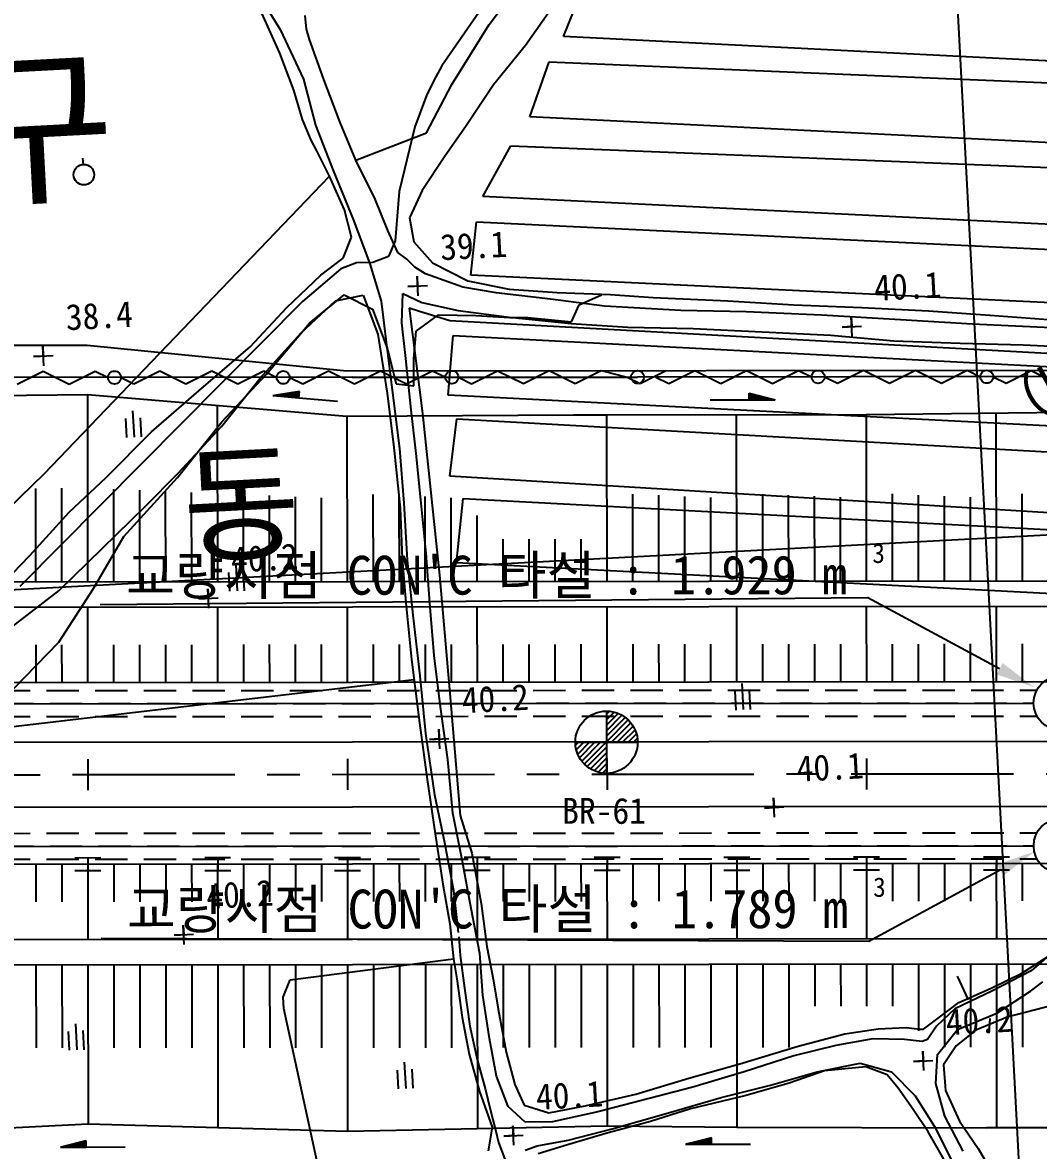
# Model space of a CAD drawing. Header units: millimetres. Extents: x 16742 to 17538, y 1103 to 1809.
# Drawn here: x 16978 to 17056.3, y 1444.6 to 1531.5 of the extents above; entities that cross this region are included whole.
import ezdxf
from ezdxf.enums import TextEntityAlignment as Align
from ezdxf.xclip import XClip

# ---------------------------------------------------------------- set-up
doc = ezdxf.new("R2010")
doc.units = ezdxf.units.MM
doc.header["$LTSCALE"] = 10
doc.header["$MEASUREMENT"] = 0
doc.header["$XCLIPFRAME"] = 2
doc.linetypes.add('CENTER', pattern=[2, 1.25, -0.25, 0.25, -0.25])
doc.linetypes.add('HIDDEN', pattern=[0.375, 0.25, -0.125])
for name, color, linetype in [('TN-MANH', 4, 'Continuous'), ('TZ-BASE', 253, 'Continuous'), ('TZ-CABL', 4, 'Continuous')]:
    doc.layers.add(name, color=color, linetype=linetype)
doc.styles.add('GR', font='GulimChe.ttf')
doc.styles.get("Standard").update_dxf_attribs({"font": 'GulimChe.ttf'})
doc.linetypes.add('ZIGZAG', pattern='A,0.0001,-0.2,[131,ltypeshp.shx,S=0.2,R=0,X=-0.2,Y=0],-0.4,[131,ltypeshp.shx,S=0.2,R=180,X=0.2,Y=0],-0.2', length=0.8001)

# ---------------------------------------------------------------- blocks, each defined once
blk = doc.blocks.new('JD-DGH6SF4')
at = {"layer": 'TZ-BASE'}
for points in [[(230.154, 83.318), (220.003, 88.77), (160.858, 88.245)], [(230.192, 67.789), (220.069, 62.288), (160.922, 62.519)]]:
    blk.add_lwpolyline(points, dxfattribs=at)
for points in [[(229.917, 82.878), (232.797, 81.899), (230.39, 83.759)], [(229.953, 68.229), (232.828, 69.222), (230.431, 67.35)]]:
    blk.add_solid(points, dxfattribs=at)
at = {"layer": 'TZ-BASE', "style": 'GR'}
blk.add_text('(KPR297K385)', height=3, rotation=29.23871, dxfattribs=at).set_placement((232.573, 102.774))
at = {"layer": 'TZ-BASE'}
for s, height, p in [("교량시점 CON'C 타설 : 1.929 m", 3, (190.63, 90.559)), ('3', 1.5, (220.835, 92.203)), ('3', 1.5, (220.899, 66.476)), ("교량시점 CON'C 타설 : 1.789 m", 3, (190.694, 64.832))]:
    blk.add_text(s, height=height, rotation=0.05402, dxfattribs=at).set_placement(p, align=Align.MIDDLE)
blk = doc.blocks.new('JD-FHFGFGH4SFG5')
at = {"layer": 'TZ-BASE'}
for p, q in [((223.027, 133.435), (241.619, -216.424)), ((172.172, 61.819, 39.808), (174.788, 57.57, 39.808)), ((190.89, 57.955, 38.834), (193.901, 61.959, 38.834)), ((191.652, 61.153, 39.019), (187.256, 54.772, 39.019)), ((196.627, 57.04, 41.424), (198.399, 61.417, 41.424)), ((195.779, 59.287, 39.715), (193.699, 56.334, 39.715)), ((174.758, 55.761, 38.195), (173.37, 58.832, 38.195)), ((176.814, 57.608, 39.09), (176.731, 58.66, 39.09)), ((174.788, 57.57, 39.808), (176.585, 53.755, 39.808)), ((177.056, 56.814, 39.09), (176.814, 57.608, 39.09)), ((188.03, 53.324, 38.834), (190.89, 57.955, 38.834)), ((178.148, 53.732, 39.09), (177.056, 56.814, 39.09)), ((279.063, 52.877, 41.424), (196.627, 57.04, 41.424)), ((175.842, 52.889, 38.195), (174.758, 55.761, 38.195)), ((193.699, 56.334, 39.715), (191.24, 53.323, 39.715)), ((187.256, 54.772, 39.019), (186.624, 53.649, 39.019)), ((194.04, 50.857, 41.424), (195.521, 55.096, 41.424)), ((195.521, 55.096, 41.424), (278.777, 51.557, 41.424)), ((176.585, 53.755, 39.808), (177.526, 50.201, 39.808)), ((179.419, 50.402, 39.09), (178.148, 53.732, 39.09)), ((186.064, 49.615, 38.834), (188.03, 53.324, 38.834)), ((186.624, 53.649, 39.019), (186.078, 52.487, 39.019)), ((191.24, 53.323, 39.715), (189.126, 50.157, 39.715)), ((176.521, 50.635, 38.195), (175.842, 52.889, 38.195)), ((186.078, 52.487, 39.019), (185.159, 50.086, 39.019)), ((177.174, 49.056, 38.195), (176.521, 50.635, 38.195)), ((278.675, 46.611, 41.424), (194.04, 50.857, 41.424)), ((177.526, 50.201, 39.808), (178.888, 46.707, 39.808)), ((180.632, 47.493, 39.09), (179.419, 50.402, 39.09)), ((180.632, 47.493, 38.834), (186.064, 49.615, 38.834)), ((185.159, 50.086, 39.019), (183.96, 45.098, 39.019)), ((189.126, 50.157, 39.715), (187.445, 47.769, 39.715)), ((177.629, 48.229, 38.195), (177.174, 49.056, 38.195)), ((178.592, 46.281, 38.195), (177.629, 48.229, 38.195)), ((190.395, 44.716, 41.403), (192.565, 48.603, 41.403)), ((192.565, 48.603, 41.403), (278.606, 45.131, 41.403)), ((159.626, 47.153, 38.976), (159.576, 47.671, 38.976)), ((182.1, 44.509, 39.09), (180.632, 47.493, 39.09)), ((187.445, 47.769, 39.715), (185.731, 45.167, 39.715)), ((156.6, 23.331, 38.259), (178.592, 46.281, 38.259)), ((179.751, 43.666, 38.195), (178.592, 46.281, 38.195)), ((178.888, 46.707, 39.808), (180.432, 42.881, 39.808)), ((183.082, 42.098, 39.09), (182.1, 44.509, 39.09)), ((183.96, 45.098, 39.019), (183.645, 41.285, 39.019)), ((185.731, 45.167, 39.715), (184.758, 43.06, 39.715)), ((278.582, 40.357, 41.403), (190.395, 44.716, 41.403)), ((180.297, 41.576, 38.195), (179.751, 43.666, 38.195)), ((699.423, 43.352), (-0.006, 6.182)), ((180.432, 42.881, 39.808), (181.705, 39.509, 39.808)), ((184.758, 43.06, 39.715), (185.084, 41.214, 39.715)), ((189.492, 38.642, 41.403), (189.923, 42.755, 41.403)), ((189.923, 42.755, 41.403), (260.842, 39.324, 41.403)), ((183.866, 40.397, 39.09), (183.082, 42.098, 39.09)), ((179.643, 39.945, 38.195), (180.297, 41.576, 38.195)), ((183.645, 41.285, 39.019), (183.143, 40.082, 39.019)), ((185.084, 41.214, 39.715), (186.541, 39.582, 39.715)), ((183.143, 40.082, 39.019), (181.937, 39.613, 39.019)), ((184.562, 39.875, 39.09), (183.866, 40.397, 39.09)), ((179.463, 39.136, 39.019), (176.521, 36.613, 39.019)), ((177.92, 38.653, 38.195), (179.643, 39.945, 38.195)), ((180.67, 39.605, 39.019), (179.463, 39.136, 39.019)), ((181.937, 39.613, 39.019), (180.67, 39.605, 39.019)), ((181.705, 39.509, 39.808), (182.578, 36.629, 39.808)), ((185.178, 39.265, 39.09), (184.562, 39.875, 39.09)), ((186.001, 38.748, 39.892), (185.178, 39.265, 39.892)), ((186.541, 39.582, 39.715), (189.256, 38.21, 39.715)), ((175.315, 36.144, 38.195), (177.92, 38.653, 38.195)), ((185.426, 37.056, 39.082), (185.346, 38.554, 39.082)), ((185.346, 38.554, 39.082), (185.386, 37.805, 39.082)), ((188.871, 37.72, 39.892), (186.001, 38.748, 39.892)), ((258.548, 35.349, 41.403), (189.492, 38.642, 41.403)), ((184.637, 37.765, 39.082), (186.135, 37.845, 39.082)), ((185.386, 37.805, 39.082), (184.637, 37.765, 39.082)), ((191.423, 37.271, 39.892), (188.871, 37.72, 39.892)), ((189.256, 38.21, 39.715), (192.448, 37.575, 39.715)), ((192.448, 37.575, 39.715), (196.134, 37.297, 39.715)), ((176.521, 36.613, 39.019), (154.744, 14.643, 39.019)), ((176.405, 34.201, 40.327), (179.053, 36.67, 40.327)), ((177.051, 34.945, 40.158), (179.711, 37.118, 40.158)), ((179.053, 36.67, 40.327), (181.191, 37.092, 40.327)), ((179.711, 37.118, 40.158), (181.908, 36.022, 40.158)), ((181.191, 37.092, 40.327), (182.322, 34.095, 40.327)), ((182.578, 36.629, 39.808), (182.946, 33.687, 39.808)), ((184.164, 34.959, 39.238), (184.243, 37.243, 39.238)), ((184.243, 37.243, 39.238), (185.707, 36.54, 39.238)), ((185.707, 36.54, 39.238), (188.518, 35.932, 39.238)), ((195.623, 36.802, 39.892), (191.423, 37.271, 39.892)), ((199.784, 36.247, 39.892), (195.623, 36.802, 39.892)), ((196.134, 37.297, 39.715), (200.236, 37.162, 39.715)), ((197.818, 36.349, 40.158), (199.561, 37.135, 40.158)), ((200.236, 37.162, 39.715), (203.54, 36.911, 39.715)), ((203.54, 36.911, 39.715), (209.293, 36.672, 39.715)), ((209.293, 36.672, 39.715), (214.373, 36.364, 39.715)), ((172.477, 33.118, 38.195), (175.315, 36.144, 38.195)), ((181.908, 36.022, 40.158), (183.039, 33.025, 40.158)), ((185.462, 35.865, 40.348), (184.735, 36.09, 40.348)), ((184.735, 36.09, 40.348), (185.771, 27.979, 40.348)), ((187.857, 35.114, 40.348), (185.462, 35.865, 40.348)), ((188.518, 35.932, 39.238), (192.425, 35.41, 39.238)), ((197.235, 35.059, 40.158), (197.818, 36.349, 40.158)), ((205.668, 35.928, 39.892), (199.784, 36.247, 39.892)), ((210.698, 35.83, 39.892), (205.668, 35.928, 39.892)), ((216.496, 35.55, 39.892), (210.698, 35.83, 39.892)), ((214.373, 36.364, 39.715), (219.619, 36.147, 39.715)), ((219.619, 36.147, 39.715), (224.739, 35.883, 39.715)), ((224.739, 35.883, 39.715), (229.482, 35.562, 39.715)), ((173.742, 31.014, 40.158), (177.051, 34.945, 40.158)), ((184.482, 32.226, 39.238), (184.164, 34.959, 39.238)), ((185.269, 34.337, 40.158), (186.993, 35.587, 40.158)), ((186.993, 35.587, 40.158), (189.868, 35.531, 40.158)), ((249.185, 31.773, 40.348), (187.857, 35.114, 40.348)), ((189.868, 35.531, 40.158), (192.492, 35.38, 40.158)), ((192.425, 35.41, 39.238), (197.217, 34.921, 39.238)), ((192.492, 35.38, 40.158), (193.885, 35.393, 40.158)), ((193.885, 35.393, 40.158), (195.963, 35.178, 40.158)), ((195.963, 35.178, 40.158), (197.235, 35.059, 40.158)), ((197.217, 34.921, 39.238), (201.579, 34.628, 39.238)), ((222.592, 35.197, 39.892), (216.496, 35.55, 39.892)), ((218.871, 33.931, 40.116), (218.792, 35.429, 40.116)), ((218.792, 35.429, 40.116), (218.831, 34.68, 40.116)), ((228.139, 34.865, 39.892), (222.592, 35.197, 39.892)), ((234.19, 34.595, 39.892), (228.139, 34.865, 39.892)), ((229.482, 35.562, 39.715), (235.031, 35.146, 39.715)), ((173.248, 30.699, 40.327), (176.405, 34.201, 40.327)), ((182.322, 34.095, 40.327), (183.048, 29.562, 40.327)), ((185.098, 32.219, 40.158), (185.269, 34.337, 40.158)), ((187.742, 29.408, 41.804), (188.112, 33.984, 41.804)), ((188.112, 33.984, 41.804), (252.989, 30.612, 41.804)), ((201.579, 34.628, 39.238), (206.61, 34.529, 39.238)), ((206.61, 34.529, 39.238), (211.942, 34.273, 39.238)), ((211.942, 34.273, 39.238), (217.232, 34.016, 39.238)), ((217.232, 34.016, 39.238), (222.065, 33.571, 39.238)), ((218.083, 34.641, 40.116), (219.58, 34.72, 40.116)), ((218.831, 34.68, 40.116), (218.083, 34.641, 40.116)), ((156.58, 31.661, 38.385), (156.5, 33.158, 38.385)), ((156.5, 33.158, 38.385), (156.54, 32.41, 38.385)), ((168.922, 30.065, 38.195), (172.477, 33.118, 38.195)), ((182.946, 33.687, 39.808), (183.387, 29.987, 39.808)), ((222.065, 33.571, 39.238), (227.183, 33.392, 39.238)), ((227.183, 33.392, 39.238), (232.044, 33.286, 39.238)), ((232.044, 33.286, 39.238), (237.039, 33.017, 39.238)), ((155.791, 32.37, 38.385), (157.289, 32.449, 38.385)), ((156.54, 32.41, 38.385), (155.791, 32.37, 38.385)), ((183.039, 33.025, 40.158), (183.739, 30.265, 40.158)), ((184.89, 28.272, 39.238), (184.482, 32.226, 39.238)), ((185.096, 30.107, 40.158), (185.098, 32.219, 40.158)), ((202.529, 30.293), (204.528, 31.295)), ((204.735, 30.295), (206.734, 31.297)), ((206.734, 31.297), (208.735, 30.299)), ((208.735, 30.299), (210.734, 31.301)), ((210.734, 31.301), (212.735, 30.303)), ((212.735, 30.303), (214.734, 31.305)), ((214.734, 31.305), (215.734, 30.806)), ((217.735, 30.308), (219.734, 31.31)), ((219.734, 31.31), (221.735, 30.311)), ((221.735, 30.311), (223.734, 31.313)), ((223.734, 31.313), (225.735, 30.315)), ((225.735, 30.315), (227.734, 31.317)), ((227.734, 31.317), (228.734, 30.818)), ((180.333, 30.772), (139.936, 30.734)), ((154.529, 30.248), (156.528, 31.25)), ((156.528, 31.25), (158.529, 30.252)), ((158.529, 30.252), (160.528, 31.254)), ((160.528, 31.254), (161.529, 30.755)), ((162.529, 30.756), (163.529, 30.257)), ((163.529, 30.257), (165.528, 31.258)), ((165.528, 31.258), (167.529, 30.26)), ((167.529, 30.26), (169.528, 31.262)), ((169.528, 31.262), (171.529, 30.264)), ((170.267, 26.992, 40.327), (173.248, 30.699, 40.327)), ((170.296, 27.331, 40.158), (173.742, 31.014, 40.158)), ((171.529, 30.264), (173.528, 31.266)), ((173.528, 31.266), (174.529, 30.767)), ((175.529, 30.768), (176.529, 30.269)), ((175.529, 30.768), (176.529, 30.269)), ((176.529, 30.269), (178.528, 31.271)), ((176.529, 30.269), (178.528, 31.271)), ((178.528, 31.271), (180.529, 30.273)), ((180.333, 30.772), (202.333, 30.793)), ((180.529, 30.273), (182.528, 31.274)), ((182.528, 31.274), (184.529, 30.276)), ((184.529, 30.276), (186.528, 31.278)), ((186.528, 31.278), (187.529, 30.779)), ((188.529, 30.78), (189.529, 30.281)), ((188.529, 30.78), (189.529, 30.281)), ((189.529, 30.281), (191.528, 31.283)), ((189.529, 30.281), (191.528, 31.283)), ((191.528, 31.283), (193.529, 30.285)), ((193.529, 30.285), (195.528, 31.287)), ((195.528, 31.287), (197.529, 30.289)), ((197.529, 30.289), (199.528, 31.29)), ((199.528, 31.29), (201.529, 30.792)), ((201.529, 30.792), (202.529, 30.293)), ((242.734, 30.831), (202.333, 30.793)), ((203.734, 30.794), (204.735, 30.295)), ((216.734, 30.807), (217.735, 30.308)), ((229.734, 30.819), (230.735, 30.32)), ((230.735, 30.32), (232.658, 31.284)), ((232.658, 31.284, -2.274), (234.783, 30.223, -2.274)), ((164.878, 26.57, 38.195), (168.922, 30.065, 38.195)), ((176.274, 29.668), (174.238, 29.344)), ((176.259, 29.495), (175.564, 29.555)), ((176.26, 29.507), (175.614, 29.563)), ((176.261, 29.52), (175.665, 29.572)), ((176.262, 29.532), (175.716, 29.58)), ((176.263, 29.544), (175.767, 29.588)), ((176.264, 29.557), (175.818, 29.596)), ((176.265, 29.569), (175.869, 29.604)), ((176.266, 29.582), (175.92, 29.612)), ((176.267, 29.594), (175.971, 29.62)), ((176.268, 29.607), (176.022, 29.628)), ((176.27, 29.619), (176.073, 29.636)), ((176.271, 29.632), (176.123, 29.644)), ((176.272, 29.644), (176.174, 29.653)), ((176.273, 29.657), (176.225, 29.661)), ((176.23, 29.17), (176.274, 29.668)), ((183.048, 29.562, 40.327), (183.551, 25.358, 40.327)), ((183.387, 29.987, 39.808), (183.994, 25.28, 39.808)), ((183.739, 30.265, 40.158), (185.096, 30.107, 40.158)), ((139.937, 29.234), (159.937, 29.453)), ((159.937, 29.453), (159.951, 15.013)), ((159.937, 29.453), (179.939, 27.772)), ((176.23, 29.171), (174.24, 29.345)), ((176.232, 29.183), (174.291, 29.353)), ((176.233, 29.196), (174.342, 29.361)), ((176.234, 29.208), (174.393, 29.369)), ((176.235, 29.221), (174.444, 29.377)), ((176.236, 29.233), (174.495, 29.385)), ((176.237, 29.246), (174.546, 29.393)), ((176.238, 29.258), (174.596, 29.401)), ((176.239, 29.27), (174.647, 29.409)), ((176.24, 29.283), (174.698, 29.417)), ((176.241, 29.295), (174.749, 29.426)), ((176.242, 29.308), (174.8, 29.434)), ((176.243, 29.32), (174.851, 29.442)), ((176.245, 29.333), (174.902, 29.45)), ((176.246, 29.345), (174.953, 29.458)), ((176.247, 29.358), (175.004, 29.466)), ((176.248, 29.37), (175.055, 29.474)), ((176.249, 29.383), (175.105, 29.482)), ((176.25, 29.395), (175.156, 29.49)), ((176.251, 29.407), (175.207, 29.499)), ((176.252, 29.42), (175.258, 29.507)), ((176.253, 29.432), (175.309, 29.515)), ((176.254, 29.445), (175.36, 29.523)), ((176.255, 29.457), (175.411, 29.531)), ((176.257, 29.47), (175.462, 29.539)), ((176.258, 29.482), (175.513, 29.547)), ((179.219, 28.909), (176.23, 29.17)), ((252.788, 26.043, 41.804), (187.742, 29.408, 41.804)), ((207.921, 29.041), (210.921, 29.043)), ((210.92, 29.543), (212.921, 29.045)), ((210.921, 29.043), (210.92, 29.543)), ((210.92, 29.531), (210.968, 29.532)), ((210.92, 29.519), (211.018, 29.519)), ((210.92, 29.506), (211.068, 29.507)), ((210.92, 29.494), (211.118, 29.494)), ((210.921, 29.481), (211.168, 29.482)), ((210.921, 29.469), (211.218, 29.469)), ((210.921, 29.456), (211.268, 29.457)), ((210.921, 29.444), (211.318, 29.444)), ((210.921, 29.431), (211.368, 29.432)), ((210.921, 29.419), (211.418, 29.419)), ((210.921, 29.406), (211.468, 29.407)), ((210.921, 29.394), (211.518, 29.395)), ((210.921, 29.381), (211.568, 29.382)), ((210.921, 29.369), (211.618, 29.37)), ((210.921, 29.356), (211.668, 29.357)), ((210.921, 29.344), (211.718, 29.345)), ((210.921, 29.331), (211.768, 29.332)), ((210.921, 29.319), (211.818, 29.32)), ((210.921, 29.306), (211.868, 29.307)), ((210.921, 29.294), (211.918, 29.295)), ((210.921, 29.281), (211.968, 29.282)), ((210.921, 29.269), (212.018, 29.27)), ((210.921, 29.256), (212.068, 29.258)), ((210.921, 29.244), (212.118, 29.245)), ((210.921, 29.231), (212.169, 29.233)), ((210.921, 29.219), (212.219, 29.22)), ((210.921, 29.206), (212.269, 29.208)), ((210.921, 29.194), (212.319, 29.195)), ((210.921, 29.181), (212.369, 29.183)), ((210.921, 29.169), (212.419, 29.17)), ((210.921, 29.156), (212.469, 29.158)), ((210.921, 29.144), (212.519, 29.145)), ((210.921, 29.131), (212.569, 29.133)), ((210.921, 29.119), (212.619, 29.121)), ((210.921, 29.106), (212.669, 29.108)), ((210.921, 29.094), (212.719, 29.096)), ((210.921, 29.081), (212.769, 29.083)), ((210.921, 29.069), (212.819, 29.071)), ((210.921, 29.056), (212.869, 29.058)), ((210.921, 29.044), (212.919, 29.046)), ((163.426, 28.18, 38.301), (163.533, 26.17, 38.301)), ((169.938, 28.613), (169.951, 15.023)), ((184.576, 27.8), (197.402, 27.876)), ((185.275, 24.908, 39.238), (184.89, 28.272, 39.238)), ((185.771, 27.979, 40.348), (187.061, 15.529, 40.348)), ((197.398, 27.876), (199.938, 27.891)), ((197.398, 27.876), (199.938, 27.891)), ((197.398, 27.876), (199.938, 27.891)), ((197.398, 27.876), (199.938, 27.891)), ((199.938, 27.891), (219.938, 27.91)), ((209.938, 27.9), (209.951, 15.06)), ((219.938, 27.91), (235.999, 28.085)), ((219.938, 27.91), (219.951, 15.07)), ((229.938, 28.019), (229.951, 15.079)), ((162.87, 27.585, 38.301), (162.947, 26.139, 38.301)), ((164.098, 26.178, 38.301), (164.02, 27.646, 38.301)), ((166.874, 23.058, 40.158), (170.296, 27.331, 40.158)), ((166.904, 23.355, 40.327), (170.267, 26.992, 40.327)), ((179.939, 27.772), (184.576, 27.8)), ((179.939, 27.772), (179.951, 15.032)), ((187.86, 23.162, 41.276), (188.405, 27.576, 41.276)), ((188.405, 27.576, 41.276), (254.859, 23.844, 41.276)), ((199.939, 27.791), (199.951, 15.051)), ((161.383, 23.054, 38.195), (164.878, 26.57, 38.195)), ((183.551, 25.358, 40.327), (184.029, 20.689, 40.327)), ((183.994, 25.28, 39.808), (184.328, 21.069, 39.808)), ((185.627, 21.331, 39.238), (185.275, 24.908, 39.238)), ((137.747, 5.044, 38.259), (156.6, 23.331, 38.259)), ((158.532, 20.366, 38.195), (161.383, 23.054, 38.195)), ((162.744, 18.504, 40.158), (166.874, 23.058, 40.158)), ((164.426, 20.851, 40.327), (166.904, 23.355, 40.327)), ((254.201, 19.087, 41.276), (187.86, 23.162, 41.276)), ((155.944, 22.209), (155.951, 15.009)), ((157.944, 22.221), (157.951, 15.011)), ((161.944, 22.15), (161.951, 15.015)), ((163.944, 22.067), (163.951, 15.017)), ((165.944, 21.984), (165.951, 15.019)), ((167.944, 21.901), (167.951, 15.021)), ((171.944, 21.734), (171.951, 15.024)), ((181.944, 21.744), (181.951, 15.034)), ((201.944, 21.763), (201.951, 15.053)), ((211.944, 21.772), (211.951, 15.062)), ((221.944, 21.782), (221.951, 15.072)), ((231.944, 21.791), (231.951, 15.081)), ((173.944, 21.651), (173.951, 15.026)), ((175.944, 21.568), (175.951, 15.028)), ((177.944, 21.485), (177.951, 15.03)), ((183.944, 21.661), (183.951, 15.036)), ((184.328, 21.069, 39.808), (184.584, 16.686, 39.808)), ((186.042, 17.208, 39.238), (185.627, 21.331, 39.238)), ((185.944, 21.578), (185.951, 15.038)), ((187.944, 21.495), (187.951, 15.04)), ((188.376, 16.467, 41.466), (188.899, 21.429, 41.466)), ((188.899, 21.429, 41.466), (254.246, 17.949, 41.466)), ((203.944, 21.68), (203.951, 15.055)), ((205.944, 21.597), (205.951, 15.057)), ((207.944, 21.513), (207.951, 15.058)), ((213.944, 21.689), (213.951, 15.064)), ((215.944, 21.606), (215.951, 15.066)), ((217.944, 21.523), (217.951, 15.068)), ((223.944, 21.698), (223.951, 15.073)), ((225.944, 21.615), (225.951, 15.075)), ((227.944, 21.532), (227.951, 15.077)), ((155.495, 17.038, 38.195), (158.532, 20.366, 38.195)), ((157.755, 14.339, 40.327), (164.426, 20.851, 40.327)), ((184.029, 20.689, 40.327), (184.181, 16.81, 40.327)), ((189.946, 20.111), (189.951, 15.041)), ((160.41, 14.485, 40.158), (162.744, 18.504, 40.158)), ((191.948, 18.29), (191.951, 15.043)), ((193.948, 18.292), (193.951, 15.045)), ((195.948, 18.294), (195.951, 15.047)), ((197.948, 18.296), (197.951, 15.049)), ((152.289, 13.702, 38.195), (155.495, 17.038, 38.195)), ((184.181, 16.81, 40.327), (184.484, 13.4, 40.327)), ((184.584, 16.686, 39.808), (185.004, 12.436, 39.808)), ((186.318, 13.375, 39.238), (186.042, 17.208, 39.238)), ((170.809, 15.732, 40.348), (170.886, 14.287, 40.348)), ((171.366, 16.328, 40.348), (171.473, 14.318, 40.348)), ((172.038, 14.325, 40.348), (171.96, 15.793, 40.348)), ((253.761, 13.073, 41.466), (188.376, 16.467, 41.466)), ((99.957, 14.957), (243.488, 15.092)), ((187.061, 15.529, 40.348), (187.907, 5.806, 40.348)), ((154.065, 11.491, 40.327), (157.755, 14.339, 40.327)), ((157.741, 10.368, 40.158), (160.41, 14.485, 40.158)), ((169.306, 12.985, 40.179), (169.226, 14.483, 40.179)), ((169.226, 14.483, 40.179), (169.266, 13.734, 40.179)), ((99.959, 13.007), (244.611, 13.143)), ((159.952, 13.063), (159.958, 7.253)), ((168.517, 13.694, 40.179), (170.015, 13.773, 40.179)), ((169.266, 13.734, 40.179), (168.517, 13.694, 40.179)), ((169.952, 13.073), (169.958, 7.263)), ((179.952, 13.082), (179.958, 7.272)), ((184.484, 13.4, 40.327), (184.908, 9.025, 40.327)), ((186.646, 9.333, 39.238), (186.318, 13.375, 39.238)), ((189.952, 13.091), (189.958, 7.281)), ((199.952, 13.101), (199.958, 7.291)), ((209.952, 13.11), (209.958, 7.3)), ((219.952, 13.12), (219.958, 7.31)), ((229.952, 13.129), (229.958, 7.319)), ((185.004, 12.436, 39.808), (185.566, 7.77, 39.808)), ((154.291, 6.812, 40.158), (157.741, 10.368, 40.158)), ((155.955, 10.154), (155.958, 7.249)), ((157.955, 10.156), (157.958, 7.251)), ((161.955, 10.16), (161.958, 7.255)), ((163.955, 10.162), (163.958, 7.257)), ((165.955, 10.164), (165.958, 7.259)), ((167.955, 10.166), (167.958, 7.261)), ((171.955, 10.169), (171.958, 7.264)), ((173.955, 10.171), (173.958, 7.266)), ((175.955, 10.173), (175.958, 7.268)), ((177.955, 10.175), (177.958, 7.27)), ((181.955, 10.179), (181.958, 7.274)), ((183.955, 10.181), (183.958, 7.276)), ((185.955, 10.183), (185.958, 7.278)), ((187.955, 10.185), (187.958, 7.28)), ((191.955, 10.188), (191.958, 7.283)), ((193.955, 10.19), (193.958, 7.285)), ((195.955, 10.192), (195.958, 7.287)), ((197.955, 10.194), (197.958, 7.289)), ((201.955, 10.198), (201.958, 7.293)), ((203.955, 10.2), (203.958, 7.295)), ((205.955, 10.202), (205.958, 7.297)), ((207.955, 10.203), (207.958, 7.298)), ((211.955, 10.207), (211.958, 7.302)), ((213.955, 10.209), (213.958, 7.304)), ((215.955, 10.211), (215.958, 7.306)), ((217.955, 10.213), (217.958, 7.308)), ((221.955, 10.217), (221.958, 7.312)), ((223.955, 10.218), (223.958, 7.313)), ((225.955, 10.22), (225.958, 7.315)), ((227.955, 10.222), (227.958, 7.317)), ((231.955, 10.226), (231.958, 7.321)), ((184.908, 9.025, 40.327), (185.522, 4.15, 40.327)), ((187.138, 5.381, 39.238), (186.646, 9.333, 39.238)), ((99.964, 7.197), (247.958, 7.336)), ((144.862, 2.768, 40.137), (185.104, 7.474, 40.137)), ((185.566, 7.77, 39.808), (185.995, 3.309, 39.808)), ((210.369, 7.17, 40.348), (210.476, 5.16, 40.348)), ((209.813, 6.574, 40.348), (209.889, 5.129, 40.348)), ((211.041, 5.168, 40.348), (210.963, 6.636, 40.348)), ((187.72, 1.307, 39.238), (187.138, 5.381, 39.238)), ((187.907, 5.806, 40.348), (188.673, -2.991, 40.348)), ((199.933, 5.05), (199.938, 0.25)), ((199.933, 4.809), (200.163, 5.039)), ((199.934, 4.384), (200.524, 4.976)), ((199.934, 3.96), (200.843, 4.871)), ((199.935, 3.536), (201.128, 4.732)), ((199.935, 3.112), (201.384, 4.563)), ((199.935, 2.687), (201.612, 4.367)), ((185.522, 4.15, 40.327), (186.115, -0.22, 40.327)), ((187.089, 2.151, 40.221), (187.009, 3.649, 40.221)), ((187.009, 3.649, 40.221), (187.049, 2.9, 40.221)), ((200.322, 2.65), (201.813, 4.144)), ((200.746, 2.651), (201.987, 3.894)), ((201.171, 2.651), (202.133, 3.615)), ((99.968, 2.595), (299.961, 2.779)), ((185.995, 3.309, 39.808), (186.686, -1.395, 39.808)), ((186.3, 2.86, 40.221), (187.798, 2.94, 40.221)), ((187.049, 2.9, 40.221), (186.3, 2.86, 40.221)), ((197.535, 2.647), (202.335, 2.652)), ((197.547, 2.417), (197.776, 2.647)), ((197.61, 2.056), (198.201, 2.648)), ((197.716, 1.737), (198.625, 2.648)), ((197.855, 1.452), (199.049, 2.649)), ((198.025, 1.197), (199.473, 2.649)), ((198.221, 0.97), (199.898, 2.65)), ((201.595, 2.651), (202.245, 3.303)), ((202.019, 2.652), (202.317, 2.95)), ((198.445, 0.769), (199.936, 2.263)), ((198.695, 0.595), (199.936, 1.839)), ((160.001, -1.049), (159.999, 1.351)), ((180.001, -1.031), (179.999, 1.369)), ((188.093, -2.818, 39.238), (187.72, 1.307, 39.238)), ((198.975, 0.45), (199.937, 1.415)), ((199.287, 0.339), (199.937, 0.99)), ((200.001, -1.012), (199.999, 1.388)), ((220.001, -0.994), (219.999, 1.406)), ((199.64, 0.268), (199.938, 0.566)), ((186.115, -0.22, 40.327), (186.744, -4.418, 40.327)), ((186.686, -1.395, 39.808), (187.464, -5.081, 39.808)), ((212.89, -3.131, 40.094), (212.81, -1.633, 40.094)), ((212.81, -1.633, 40.094), (212.85, -2.382, 40.094)), ((99.972, -2.405), (299.966, -2.221)), ((212.101, -2.422, 40.094), (213.599, -2.342, 40.094)), ((212.85, -2.382, 40.094), (212.101, -2.422, 40.094)), ((188.826, -6.422, 39.238), (188.093, -2.818, 39.238)), ((188.673, -2.991, 40.348), (189.548, -5.913, 40.348)), ((186.744, -4.418, 40.327), (187.318, -8.281, 40.327)), ((187.464, -5.081, 39.808), (188.157, -8.771, 39.808)), ((189.548, -5.913, 40.348), (190.29, -9.77, 40.348)), ((99.977, -6.803), (349.971, -6.568)), ((99.977, -6.803), (299.971, -6.615)), ((155.971, -6.751), (155.974, -9.656)), ((157.971, -6.749), (157.974, -9.654)), ((158.977, -6.248), (160.977, -6.246)), ((159.971, -6.747), (159.977, -12.557)), ((159.977, -6.247), (159.978, -7.247)), ((161.971, -6.745), (161.974, -9.65)), ((163.971, -6.743), (163.974, -9.648)), ((165.971, -6.741), (165.974, -9.646)), ((167.971, -6.739), (167.974, -9.644)), ((168.977, -6.238), (170.977, -6.236)), ((169.971, -6.737), (169.977, -12.547)), ((169.977, -6.237), (169.978, -7.237)), ((171.971, -6.736), (171.974, -9.641)), ((173.971, -6.734), (173.974, -9.639)), ((175.971, -6.732), (175.974, -9.637)), ((177.971, -6.73), (177.974, -9.635)), ((178.977, -6.229), (180.977, -6.227)), ((179.971, -6.728), (179.977, -12.538)), ((179.977, -6.228), (179.978, -7.228)), ((181.971, -6.726), (181.974, -9.631)), ((183.971, -6.724), (183.974, -9.629)), ((185.971, -6.722), (185.974, -9.627)), ((187.971, -6.72), (187.974, -9.625)), ((189.521, -10.154, 39.238), (188.826, -6.422, 39.238)), ((188.977, -6.219), (190.977, -6.218)), ((189.971, -6.719), (189.977, -12.529)), ((189.977, -6.219), (189.978, -7.219)), ((191.971, -6.717), (191.974, -9.622)), ((193.971, -6.715), (193.974, -9.62)), ((195.971, -6.713), (195.974, -9.618)), ((197.971, -6.711), (197.974, -9.616)), ((198.977, -6.21), (200.977, -6.208)), ((199.971, -6.709), (199.977, -12.519)), ((199.977, -6.209), (199.978, -7.209)), ((201.971, -6.707), (201.974, -9.612)), ((203.971, -6.705), (203.974, -9.61)), ((205.971, -6.703), (205.974, -9.608)), ((207.971, -6.702), (207.974, -9.607)), ((208.977, -6.201), (210.977, -6.199)), ((209.971, -6.7), (209.977, -12.51)), ((209.977, -6.2), (209.978, -7.2)), ((211.971, -6.698), (211.974, -9.603)), ((213.971, -6.696), (213.974, -9.601)), ((215.971, -6.694), (215.974, -9.599)), ((217.971, -6.692), (217.974, -9.597)), ((218.977, -6.191), (220.977, -6.189)), ((219.971, -6.69), (219.977, -12.5)), ((219.977, -6.19), (219.978, -7.19)), ((221.971, -6.688), (221.974, -9.593)), ((223.971, -6.687), (223.974, -9.592)), ((225.971, -6.685), (225.974, -9.59)), ((227.971, -6.683), (227.974, -9.588)), ((228.977, -6.182), (230.977, -6.18)), ((229.971, -6.681), (229.977, -12.491)), ((229.977, -6.181), (229.978, -7.181)), ((231.971, -6.679), (231.974, -9.584)), ((158.978, -7.248), (160.978, -7.246)), ((168.978, -7.238), (170.978, -7.236)), ((178.978, -7.229), (180.978, -7.227)), ((188.978, -7.219), (190.978, -7.218)), ((198.978, -7.21), (200.978, -7.208)), ((208.978, -7.201), (210.978, -7.199)), ((218.978, -7.191), (220.978, -7.189)), ((228.978, -7.182), (230.978, -7.18)), ((187.318, -8.281, 40.327), (187.86, -11.343, 40.327)), ((188.157, -8.771, 39.808), (188.495, -12.01, 39.808)), ((190.164, -13.635, 39.238), (189.521, -10.154, 39.238)), ((190.29, -9.77, 40.348), (190.716, -13.09, 40.348)), ((166.618, -12.228, 40.221), (168.116, -12.148, 40.221)), ((167.407, -12.937, 40.221), (167.328, -11.439, 40.221)), ((167.328, -11.439, 40.221), (167.367, -12.188, 40.221)), ((187.86, -11.343, 40.327), (188.135, -14.036, 40.327)), ((99.983, -12.613), (244.724, -12.477)), ((167.367, -12.188, 40.221), (166.618, -12.228, 40.221)), ((188.551, -12.346, 39.808), (188.649, -13.778, 39.808)), ((188.649, -13.778, 39.808), (189.001, -16.299, 39.808)), ((190.416, -16.835, 39.238), (190.164, -13.635, 39.238)), ((190.716, -13.09, 40.348), (191.242, -15.73, 40.348)), ((231.933, -15.15, 40.348), (233.911, -13.89, 40.348)), ((234.791, -13.112, 39.238), (232.667, -14.969, 39.238)), ((99.985, -14.563), (243.597, -14.428)), ((155.978, -14.511), (155.984, -20.891)), ((157.978, -14.509), (157.984, -20.892)), ((159.978, -14.507), (159.99, -26.747)), ((161.978, -14.505), (161.984, -20.895)), ((163.978, -14.503), (163.984, -20.896)), ((165.978, -14.501), (165.984, -20.898)), ((167.978, -14.499), (167.984, -20.899)), ((169.978, -14.497), (169.99, -27.037)), ((171.978, -14.495), (171.984, -20.902)), ((173.978, -14.494), (173.984, -20.904)), ((175.57, -15.668, 40.137), (188.135, -14.036, 40.137)), ((175.978, -14.492), (175.984, -20.905)), ((177.978, -14.49), (177.984, -20.907)), ((179.978, -14.488), (179.99, -27.328)), ((181.978, -14.486), (181.984, -20.893)), ((183.978, -14.484), (183.984, -20.894)), ((185.978, -14.482), (185.984, -20.896)), ((187.978, -14.48), (187.984, -20.897)), ((188.135, -14.036, 40.327), (188.407, -15.588, 40.327)), ((189.978, -14.479), (189.99, -27.119)), ((191.978, -14.477), (191.984, -20.883)), ((193.978, -14.475), (193.984, -20.885)), ((195.978, -14.473), (195.984, -20.886)), ((197.978, -14.471), (197.984, -20.888)), ((199.978, -14.469), (199.99, -26.909)), ((201.978, -14.467), (201.984, -20.874)), ((203.978, -14.465), (203.984, -20.875)), ((205.978, -14.463), (205.984, -20.877)), ((207.978, -14.462), (207.984, -20.878)), ((209.978, -14.46), (209.99, -27.012)), ((211.978, -14.458), (211.984, -20.864)), ((213.978, -14.456), (213.984, -20.866)), ((215.978, -14.454), (215.981, -17.701)), ((217.978, -14.452), (217.981, -17.699)), ((219.978, -14.45), (219.981, -17.697)), ((221.978, -14.448), (221.981, -17.695)), ((223.978, -14.447), (223.983, -19.598)), ((225.978, -14.445), (225.984, -20.858)), ((227.978, -14.443), (227.984, -20.859)), ((229.978, -14.441), (229.99, -27.069)), ((231.978, -14.439), (231.984, -20.846)), ((188.407, -15.588, 40.327), (188.819, -18.57, 40.327)), ((226.956, -15.391), (227.792, -17.192)), ((229.571, -16.298, 40.348), (231.933, -15.15, 40.348)), ((232.667, -14.969, 39.238), (229.687, -16.522, 39.238)), ((175.031, -16.998, 40.137), (175.57, -15.668, 40.137)), ((189.001, -16.299, 39.808), (189.412, -19.24, 39.808)), ((191.242, -15.73, 40.348), (191.581, -17.913, 40.348)), ((227.08, -17.409, 40.348), (229.571, -16.298, 40.348)), ((232.602, -16.534, 40.166), (233.545, -15.822, 40.166)), ((175.066, -17.884, 40.137), (175.031, -16.998, 40.137)), ((190.928, -20.194, 39.238), (190.416, -16.835, 39.238)), ((229.687, -16.522, 39.238), (226.784, -17.903, 39.238)), ((230.007, -18.241, 40.166), (232.602, -16.534, 40.166)), ((178.153, -31.96, 40.137), (175.066, -17.884, 40.137)), ((191.581, -17.913, 40.348), (192.217, -21.224, 40.348)), ((226.784, -17.903, 39.238), (225.357, -19.226, 39.238)), ((225.399, -18.7, 40.348), (227.08, -17.409, 40.348)), ((226.973, -19.5, 40.166), (230.007, -18.241, 40.166)), ((234.386, -17.606, 40.587), (230.803, -18.549, 40.587)), ((159.025, -19.041, 40.242), (159.132, -21.051, 40.242)), ((188.819, -18.57, 40.327), (189.351, -21.379, 40.327)), ((224.373, -19.458, 40.348), (225.399, -18.7, 40.348)), ((230.803, -18.549, 40.587), (228.384, -19.537, 40.587)), ((229.422, -19.76), (229.493, -18.644)), ((158.469, -19.637, 40.242), (158.545, -21.082, 40.242)), ((159.697, -21.044, 40.242), (159.619, -19.576, 40.242)), ((189.412, -19.24, 39.808), (189.977, -21.794, 39.808)), ((214.71, -20.766, 40.348), (218.305, -19.823, 40.348)), ((218.305, -19.823, 40.348), (220.866, -19.427, 40.348)), ((220.866, -19.427, 40.348), (223.017, -19.342, 40.348)), ((223.017, -19.342, 40.348), (224.078, -19.47, 40.348)), ((224.078, -19.47, 40.348), (224.373, -19.458, 40.348)), ((225.357, -19.226, 39.238), (224.68, -20.266, 39.238)), ((225.443, -21.419, 40.166), (226.973, -19.5, 40.166)), ((228.384, -19.537, 40.587), (226.876, -20.752, 40.587)), ((191.464, -23.088, 39.238), (190.928, -20.194, 39.238)), ((210.202, -22.125, 40.348), (214.71, -20.766, 40.348)), ((217.601, -20.712, 39.238), (214.38, -21.514, 39.238)), ((220.454, -20.22, 39.238), (217.601, -20.712, 39.238)), ((222.905, -20.251, 39.238), (220.454, -20.22, 39.238)), ((224.263, -20.409, 39.238), (222.905, -20.251, 39.238)), ((224.68, -20.266, 39.238), (224.263, -20.409, 39.238)), ((226.876, -20.752, 40.587), (225.894, -22.207, 40.587)), ((189.351, -21.379, 40.327), (190.14, -24.262, 40.327)), ((192.217, -21.224, 40.348), (192.865, -23.733, 40.348)), ((214.38, -21.514, 39.238), (210.543, -22.763, 39.238)), ((224.382, -22.658, 40.158), (224.302, -21.16, 40.158)), ((224.302, -21.16, 40.158), (224.342, -21.909, 40.158)), ((225.32, -23.662, 40.166), (225.443, -21.419, 40.166)), ((184.356, -22.019, 40.348), (184.463, -24.029, 40.348)), ((185.028, -24.021, 40.348), (184.95, -22.554, 40.348)), ((189.977, -21.794, 39.808), (190.618, -24.134, 39.808)), ((206.276, -23.25, 40.348), (210.202, -22.125, 40.348)), ((216.161, -22.754, 39.871), (219.471, -22.075, 39.871)), ((219.926, -22.378, 40.137), (216.728, -22.672, 40.137)), ((219.471, -22.075, 39.871), (221.905, -22.74, 39.871)), ((221.555, -22.99, 40.137), (219.926, -22.378, 40.137)), ((223.593, -21.949, 40.158), (225.091, -21.869, 40.158)), ((224.342, -21.909, 40.158), (223.593, -21.949, 40.158)), ((225.894, -22.207, 40.587), (226.049, -24.181, 40.587)), ((183.799, -22.615, 40.348), (183.876, -24.06, 40.348)), ((192.357, -25.418, 39.238), (191.464, -23.088, 39.238)), ((202.185, -24.466, 40.348), (206.276, -23.25, 40.348)), ((210.543, -22.763, 39.238), (206.576, -23.932, 39.238)), ((212.568, -23.782, 39.871), (216.161, -22.754, 39.871)), ((216.728, -22.672, 40.137), (214.02, -23.623, 40.137)), ((222.397, -24.012, 40.137), (221.555, -22.99, 40.137)), ((221.905, -22.74, 39.871), (223.71, -24.612, 39.871)), ((190.14, -24.262, 40.327), (191.135, -27.011, 40.327)), ((190.618, -24.134, 39.808), (190.972, -25.641, 39.808)), ((192.865, -23.733, 40.348), (193.602, -25.309, 40.348)), ((206.576, -23.932, 39.238), (202.52, -24.978, 39.238)), ((208.762, -24.733, 39.871), (212.568, -23.782, 39.871)), ((214.02, -23.623, 40.137), (210.595, -24.601, 40.137)), ((223.56, -25.656, 40.137), (222.397, -24.012, 40.137)), ((226.009, -26.17, 40.166), (225.32, -23.662, 40.166)), ((226.049, -24.181, 40.587), (227.122, -26.555, 40.587)), ((198.293, -25.379, 40.348), (202.185, -24.466, 40.348)), ((202.52, -24.978, 39.238), (199.258, -25.824, 39.238)), ((204.543, -25.954, 39.871), (208.762, -24.733, 39.871)), ((210.595, -24.601, 40.137), (206.411, -25.61, 40.137)), ((223.71, -24.612, 39.871), (225.196, -26.962, 39.871)), ((190.972, -25.641, 39.808), (191.372, -27.231, 39.808)), ((193.672, -26.634, 39.238), (192.357, -25.418, 39.238)), ((193.602, -25.309, 40.348), (195.484, -25.911, 40.348)), ((195.484, -25.911, 40.348), (198.293, -25.379, 40.348)), ((199.258, -25.824, 39.238), (195.783, -26.593, 39.238)), ((200.366, -27.132, 39.871), (204.543, -25.954, 39.871)), ((206.411, -25.61, 40.137), (203.323, -26.576, 40.137)), ((224.726, -27.384, 40.137), (223.56, -25.656, 40.137)), ((139.991, -27.766), (159.99, -26.747)), ((159.99, -26.747), (179.99, -27.328)), ((179.99, -27.328), (199.99, -26.909)), ((192.805, -28.414, 40.052), (192.725, -26.916, 40.052)), ((192.725, -26.916, 40.052), (192.765, -27.665, 40.052)), ((195.783, -26.593, 39.238), (193.672, -26.634, 39.238)), ((199.99, -26.909), (209.99, -27.012)), ((203.323, -26.576, 40.137), (200.064, -27.463, 40.137)), ((227.424, -28.86, 40.166), (226.009, -26.17, 40.166)), ((227.122, -26.555, 40.587), (228.573, -28.656, 40.587)), ((191.135, -27.011, 40.327), (190.826, -28.839, 40.327)), ((191.372, -27.231, 39.808), (191.621, -28.192, 39.808)), ((192.016, -27.705, 40.052), (193.514, -27.625, 40.052)), ((192.765, -27.665, 40.052), (192.016, -27.705, 40.052)), ((200.064, -27.463, 40.137), (196.932, -28.389, 40.137)), ((196.979, -28.025, 39.871), (200.366, -27.132, 39.871)), ((209.99, -27.012), (229.225, -27.068)), ((225.406, -28.583, 40.137), (224.726, -27.384, 40.137)), ((225.196, -26.962, 39.871), (226.523, -29.571, 39.871)), ((236.299, -27.07), (229.225, -27.068)), ((159.857, -28.072), (157.857, -28.574)), ((159.857, -28.571), (157.859, -28.573)), ((159.857, -28.559), (157.909, -28.561)), ((159.857, -28.546), (157.959, -28.548)), ((159.857, -28.534), (158.009, -28.535)), ((159.857, -28.521), (158.059, -28.523)), ((159.857, -28.509), (158.109, -28.51)), ((159.857, -28.496), (158.159, -28.498)), ((159.857, -28.484), (158.209, -28.485)), ((159.857, -28.471), (158.259, -28.473)), ((159.857, -28.459), (158.309, -28.46)), ((159.857, -28.446), (158.359, -28.448)), ((159.857, -28.434), (158.409, -28.435)), ((159.857, -28.421), (158.459, -28.423)), ((159.857, -28.409), (158.509, -28.41)), ((159.857, -28.396), (158.559, -28.397)), ((159.857, -28.384), (158.609, -28.385)), ((159.857, -28.371), (158.659, -28.372)), ((159.857, -28.359), (158.709, -28.36)), ((159.857, -28.346), (158.759, -28.347)), ((159.857, -28.334), (158.809, -28.335)), ((159.857, -28.321), (158.859, -28.322)), ((159.857, -28.309), (158.909, -28.31)), ((159.857, -28.296), (158.959, -28.297)), ((159.857, -28.284), (159.009, -28.284)), ((159.857, -28.271), (159.059, -28.272)), ((159.857, -28.259), (159.109, -28.259)), ((159.857, -28.246), (159.159, -28.247)), ((159.857, -28.234), (159.209, -28.234)), ((159.857, -28.221), (159.259, -28.222)), ((159.857, -28.209), (159.309, -28.209)), ((159.857, -28.196), (159.359, -28.197)), ((159.857, -28.184), (159.409, -28.184)), ((159.857, -28.171), (159.459, -28.172)), ((159.857, -28.159), (159.509, -28.159)), ((159.857, -28.146), (159.559, -28.146)), ((159.857, -28.134), (159.609, -28.134)), ((159.857, -28.121), (159.659, -28.121)), ((159.857, -28.109), (159.709, -28.109)), ((159.857, -28.096), (159.759, -28.096)), ((159.857, -28.084), (159.809, -28.084)), ((159.857, -28.572), (159.857, -28.072)), ((162.857, -28.569), (159.857, -28.572)), ((191.621, -28.192, 39.808), (192.094, -29.483, 39.808)), ((193.672, -28.788, 39.871), (194.588, -28.456, 39.871)), ((194.588, -28.456, 39.871), (196.979, -28.025, 39.871)), ((196.932, -28.389, 40.137), (194.678, -29.068, 40.137)), ((208.03, -27.849), (206.03, -28.351)), ((208.03, -28.348), (206.032, -28.35)), ((208.03, -28.336), (206.082, -28.337)), ((208.03, -28.323), (206.132, -28.325)), ((208.03, -28.311), (206.182, -28.312)), ((208.03, -28.298), (206.232, -28.3)), ((208.03, -28.286), (206.282, -28.287)), ((208.03, -28.273), (206.332, -28.275)), ((208.03, -28.261), (206.382, -28.262)), ((208.03, -28.248), (206.432, -28.25)), ((208.03, -28.236), (206.482, -28.237)), ((208.03, -28.223), (206.532, -28.225)), ((208.03, -28.211), (206.582, -28.212)), ((208.03, -28.198), (206.632, -28.199)), ((208.03, -28.186), (206.682, -28.187)), ((208.03, -28.173), (206.732, -28.174)), ((208.03, -28.161), (206.782, -28.162)), ((208.03, -28.148), (206.832, -28.149)), ((208.03, -28.136), (206.882, -28.137)), ((208.03, -28.123), (206.932, -28.124)), ((208.03, -28.111), (206.982, -28.112)), ((208.03, -28.098), (207.032, -28.099)), ((208.03, -28.086), (207.082, -28.087)), ((208.03, -28.073), (207.132, -28.074)), ((208.03, -28.061), (207.182, -28.061)), ((208.03, -28.048), (207.232, -28.049)), ((208.03, -28.036), (207.282, -28.036)), ((208.03, -28.023), (207.332, -28.024)), ((208.03, -28.011), (207.382, -28.011)), ((208.03, -27.998), (207.432, -27.999)), ((208.03, -27.986), (207.482, -27.986)), ((208.03, -27.973), (207.532, -27.974)), ((208.03, -27.961), (207.582, -27.961)), ((208.03, -27.948), (207.632, -27.948)), ((208.03, -27.936), (207.682, -27.936)), ((208.03, -27.923), (207.732, -27.923)), ((208.03, -27.911), (207.782, -27.911)), ((208.03, -27.898), (207.832, -27.898)), ((208.03, -27.886), (207.882, -27.886)), ((208.03, -27.873), (207.932, -27.873)), ((208.03, -27.861), (207.982, -27.861)), ((208.03, -28.349), (208.03, -27.849)), ((211.03, -28.346), (208.03, -28.349)), ((228.443, -33.87, 40.137), (225.406, -28.583, 40.137)), ((228.573, -28.656, 40.587), (229.946, -31.019, 40.587))]:
    blk.add_line(p, q, dxfattribs=at)
at = {"layer": 'TZ-BASE', "ltscale": 10}
for p, q in [((139.933, 33.234), (159.933, 33.253)), ((159.933, 33.253), (179.935, 31.272)), ((179.935, 31.272), (279.935, 31.366))]:
    blk.add_line(p, q, dxfattribs=at)
at = {"layer": 'TZ-BASE', "linetype": 'CENTER'}
blk.add_lwpolyline([(0, 0.004), (98.8, 0.095), (298.8, 0.279), (498.8, 0.463), (700, 0.648)], dxfattribs=at)
at = {"layer": 'TZ-BASE'}
for centre, radius in [((159.667, 46.385, 38.976), 0.791), ((202.333, 30.793), 0.5), ((216.234, 30.806), 0.5), ((229.234, 30.818), 0.5), ((162.029, 30.755), 0.5), ((175.029, 30.767), 0.5), ((188.029, 30.78), 0.5), ((199.935, 2.65), 2.4)]:
    blk.add_circle(centre, radius, dxfattribs=at)
for s, height, rotation, p in [('동     구', 9.6, 3.04328, (107.241, 42.584)), ('39.1', 2, 3.042, (187.169, 39.788, 37.414)), ('40.1', 2, 3.042, (220.614, 36.663, 37.414)), ('38.4', 2, 3.042, (158.323, 34.393, 37.414)), ('금   강   동', 7.2, 3.04328, (121.549, 14.762)), ('40.2', 2, 3.042, (171.049, 15.717, 37.414)), ('40.2', 2, 3.042, (188.832, 4.883, 37.414)), ('40.1', 2, 3.042, (214.633, -0.399, 37.414)), ('BR-61', 2, 0.00128, (196.519, -3.639)), ('40.2', 2, 3.042, (169.15, -10.205, 37.414)), ('40.2', 2, 3.042, (226.125, -19.926, 37.414)), ('40.1', 2, 3.042, (194.548, -25.682, 37.414))]:
    blk.add_text(s, height=height, rotation=rotation, dxfattribs=at).set_placement(p)

msp = doc.modelspace()

# ---------------------------------------------------------------- linework, layer by layer
at = {"layer": 'TN-MANH'}
for centre in [(17057.977, 1479.078), (17057.987, 1468.078)]:
    msp.add_circle(centre, 2.1, dxfattribs=at)
at = {"layer": 'TZ-CABL', "linetype": 'HIDDEN'}
for points in [[(16934.816, 1480.016), (17056.13, 1480.077)], [(16935.07, 1479.016), (17055.877, 1479.077)], [(16934.817, 1478.016), (17056.131, 1478.077)], [(16934.826, 1469.016), (17056.14, 1469.077)], [(16935.08, 1468.016), (17055.887, 1468.077)], [(16934.827, 1467.016), (17056.141, 1467.077)]]:
    msp.add_lwpolyline(points, dxfattribs=at)
at = {"layer": 'TZ-CABL', "linetype": 'ZIGZAG', "ltscale": 0.5}
for points in [[(16935.07, 1479.016), (17055.877, 1479.077)], [(16935.08, 1468.016), (17055.887, 1468.077)]]:
    msp.add_lwpolyline(points, dxfattribs=at)

# ---------------------------------------------------------------- block references
at = {"layer": 'TZ-BASE'}
ref = msp.add_blockref('JD-FHFGFGH4SFG5', (16823.038, 1473.41), dxfattribs=at)
XClip(ref).set_block_clipping_path([(699.9307166184, 75.6476090799), (-0.0689872699, 75.0037604044), (0.0689872699, -75.0037604044), (700.0686841918, -74.3523274699)])
msp.add_blockref('JD-DGH6SF4', (16823.107, 1398.406), dxfattribs=at)

doc.saveas('drawing.dxf')
